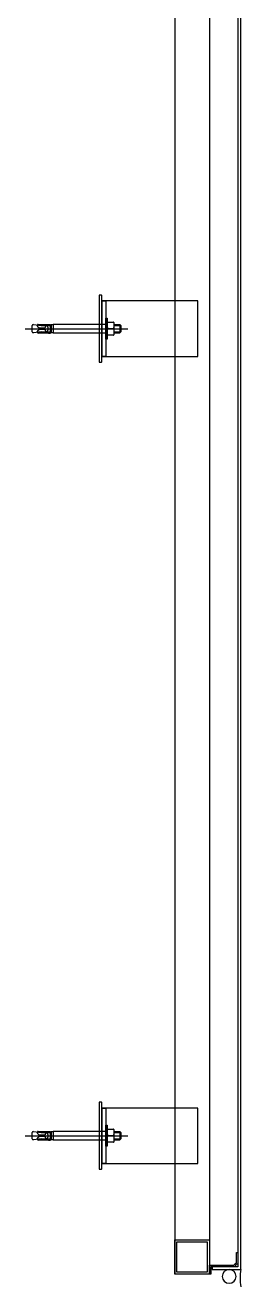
# Model space of a CAD drawing. Header units: millimetres. Extents: x 19868 to 801382, y -4805 to 85279.
# Drawn here: x 535128 to 535438, y 47549 to 49369 of the extents above; entities that cross this region are included whole.
import ezdxf

# ---------------------------------------------------------------- set-up
doc = ezdxf.new("R2010")
doc.units = ezdxf.units.MM
doc.header["$LTSCALE"] = 250
doc.layers.add('A-ETC-8', color=8, linetype='Continuous')
doc.layers.add('A-FIN', color=6, linetype='Continuous')

# ---------------------------------------------------------------- blocks, each defined once
blk = doc.blocks.new('A$Cae507117')
at = {"layer": 'A-ETC-8'}
for points in [[(-50, 0), (-50, -50), (0, -50), (0, 0)], [(-46.8, -3.2), (-46.8, -46.8), (-3.2, -46.8), (-3.2, -3.2)]]:
    blk.add_lwpolyline(points, close=True, dxfattribs=at)
blk = doc.blocks.new('너트 M12')
for p, q in [((-9, 0), (9, 0)), ((-9.5, -9), (-9.5, -0.5)), ((9, -9.5), (-9, -9.5)), ((0, -8.3), (0, -1.2)), ((9.5, -0.5), (9.5, -9))]:
    blk.add_line(p, q)
for centre, start, end in [((-9, -0.5), 90, 180), ((-9, -9), 180, 270), ((9, -0.5), 0, 90), ((9, -9), 270, 0)]:
    blk.add_arc(centre, 0.5, start, end)
at = {"extrusion": (0, 0, -1)}
for centre, major_axis, ratio, start_param, end_param in [((-4.8, -0.9), (-4.75, 0.31), 0.185359, -0.024388, 3.141593), ((4.8, -0.9), (4.75, 0.31), 0.185108, 3.141593, 6.30754), ((-4.8, -8.6), (4.75, 0.31), 0.187111, 0, 3.166211), ((4.8, -8.6), (-4.75, 0.31), 0.185991, 3.117121, 6.283185)]:
    blk.add_ellipse(centre, major_axis=major_axis, ratio=ratio, start_param=start_param, end_param=end_param, dxfattribs=at)

msp = doc.modelspace()

# ---------------------------------------------------------------- linework, layer by layer
at = {"layer": 'A-ETC-8'}
for p, q in [((535343.2, 50245.3), (535343.2, 47566.9)), ((535393.2, 50245.3), (535393.2, 47566.9)), ((535138.2, 48927), (535138.2, 48936)), ((535139.7, 48937.5), (535140.2, 48937.5)), ((535140.2, 48937.5), (535151.2, 48936)), ((535145.6, 48935), (535145.6, 48936.7)), ((535146.6, 48937.7), (535161.6, 48937.7)), ((535151.2, 48936), (535165.2, 48936)), ((535161.6, 48937.7), (535164.6, 48937.7)), ((535164.6, 48925.2), (535164.6, 48937.7)), ((535165.2, 48937.5), (535165.2, 48925.5)), ((535165.2, 48937.5), (535168.2, 48937.5)), ((535168.2, 48937.5), (535168.2, 48925.5)), ((535244.2, 48937.5), (535168.2, 48937.5)), ((535255.5, 48936), (535265.7, 48936)), ((535255.7, 48937.5), (535264.2, 48937.5)), ((535264.2, 48937.5), (535264.2, 48925.5)), ((535265.7, 48936), (535264.2, 48937.5)), ((535265.7, 48936), (535265.7, 48927)), ((535128.2, 48931.5), (535275.7, 48931.5)), ((535140.2, 48925.5), (535139.7, 48925.5)), ((535151.2, 48927), (535140.2, 48925.5)), ((535145.6, 48926.2), (535145.6, 48927.9)), ((535146.1, 48934.2), (535147.9, 48933)), ((535146.1, 48928.7), (535147.9, 48929.9)), ((535161.6, 48925.2), (535146.6, 48925.2)), ((535156.1, 48932.5), (535149.5, 48932.5)), ((535156.1, 48930.5), (535149.5, 48930.5)), ((535151.2, 48927), (535165.2, 48927)), ((535156.6, 48933.5), (535156.6, 48933)), ((535156.6, 48930), (535156.6, 48929.5)), ((535160.6, 48933.5), (535160.6, 48929.5)), ((535161.6, 48925.2), (535164.6, 48925.2)), ((535168.2, 48925.5), (535165.2, 48925.5)), ((535168.2, 48925.5), (535244.2, 48925.5)), ((535255.7, 48927), (535265.7, 48927)), ((535255.7, 48925.5), (535264.2, 48925.5)), ((535265.7, 48927), (535264.2, 48925.5)), ((535138.2, 47762.4), (535138.2, 47771.4)), ((535139.7, 47772.9), (535140.2, 47772.9)), ((535140.2, 47772.9), (535151.2, 47771.4)), ((535145.6, 47770.5), (535145.6, 47772.2)), ((535146.6, 47773.2), (535161.6, 47773.2)), ((535151.2, 47771.4), (535165.2, 47771.4)), ((535161.6, 47773.2), (535164.6, 47773.2)), ((535164.6, 47760.7), (535164.6, 47773.2)), ((535165.2, 47772.9), (535165.2, 47760.9)), ((535165.2, 47772.9), (535168.2, 47772.9)), ((535168.2, 47772.9), (535168.2, 47760.9)), ((535244.2, 47772.9), (535168.2, 47772.9)), ((535255.5, 47771.4), (535265.7, 47771.4)), ((535255.7, 47772.9), (535264.2, 47772.9)), ((535264.2, 47772.9), (535264.2, 47760.9)), ((535265.7, 47771.4), (535264.2, 47772.9)), ((535265.7, 47771.4), (535265.7, 47762.4)), ((535128.2, 47766.9), (535275.7, 47766.9)), ((535140.2, 47760.9), (535139.7, 47760.9)), ((535151.2, 47762.4), (535140.2, 47760.9)), ((535145.6, 47761.7), (535145.6, 47763.4)), ((535146.1, 47769.6), (535147.9, 47768.4)), ((535146.1, 47764.2), (535147.9, 47765.4)), ((535161.6, 47760.7), (535146.6, 47760.7)), ((535156.1, 47767.9), (535149.5, 47767.9)), ((535156.1, 47765.9), (535149.5, 47765.9)), ((535151.2, 47762.4), (535165.2, 47762.4)), ((535156.6, 47768.9), (535156.6, 47768.4)), ((535156.6, 47765.4), (535156.6, 47764.9)), ((535160.6, 47768.9), (535160.6, 47764.9)), ((535161.6, 47760.7), (535164.6, 47760.7)), ((535168.2, 47760.9), (535165.2, 47760.9)), ((535168.2, 47760.9), (535244.2, 47760.9)), ((535255.7, 47762.4), (535265.7, 47762.4)), ((535255.7, 47760.9), (535264.2, 47760.9)), ((535265.7, 47762.4), (535264.2, 47760.9))]:
    msp.add_line(p, q, dxfattribs=at)
for points in [[(535238.2, 48884), (535238.2, 48979, 0.414214), (535237.2, 48980), (535234.7, 48980), (535234.7, 48883), (535237.2, 48883, 0.414214)], [(535238.2, 47719.4), (535238.2, 47814.4, 0.414214), (535237.2, 47815.4), (535234.7, 47815.4), (535234.7, 47718.4), (535237.2, 47718.4, 0.414214)], [(535430.2, 47577.9), (535395.2, 47577.9), (535395.2, 47566.9), (535393.2, 47566.9), (535393.2, 47579.9), (535428.6, 47579.9, -0.226541), (535432.2, 47583.6), (535432.2, 47598.3), (535434.2, 47598.3), (535434.2, 47581.9, 0.414214)]]:
    msp.add_lwpolyline(points, format="xyb", close=True, dxfattribs=at)
for points in [[(535376.7, 48971.5), (535238.2, 48971.5), (535238.2, 48891.5), (535376.7, 48891.5)], [(535238.2, 48971.5), (535244.2, 48971.5), (535244.2, 48891.5), (535238.2, 48891.5)], [(535244.2, 48916.5), (535244.2, 48946.5), (535246.2, 48946.5), (535246.2, 48916.5)], [(535376.7, 47806.9), (535238.2, 47806.9), (535238.2, 47726.9), (535376.7, 47726.9)], [(535238.2, 47806.9), (535244.2, 47806.9), (535244.2, 47726.9), (535238.2, 47726.9)], [(535244.2, 47751.9), (535244.2, 47781.9), (535246.2, 47781.9), (535246.2, 47751.9)]]:
    msp.add_lwpolyline(points, close=True, dxfattribs=at)
for centre, radius, start, end in [((535139.7, 48936), 1.5, 90, 180), ((535146.6, 48936.7), 1, 90, 180), ((535158.6, 48933.5), 2, 90, 180), ((535158.6, 48933.5), 2, 0, 90), ((535139.7, 48927), 1.5, 180, 270), ((535146.6, 48935), 1, 180, 236.3099), ((535146.6, 48927.9), 1, 123.6901, 180), ((535146.6, 48926.2), 1, 180, 270), ((535149.5, 48935.5), 3, 236.3099, 270), ((535149.5, 48927.5), 3, 90, 123.6901), ((535156.1, 48933), 0.5, 270, 0), ((535156.1, 48930), 0.5, 0, 90), ((535158.6, 48929.5), 2, 180, 270), ((535158.6, 48929.5), 2, 270, 0), ((535139.7, 47771.4), 1.5, 90, 180), ((535146.6, 47772.2), 1, 90, 180), ((535146.6, 47770.5), 1, 180, 236.3099), ((535158.6, 47768.9), 2, 90, 180), ((535158.6, 47768.9), 2, 0, 90), ((535139.7, 47762.4), 1.5, 180, 270), ((535146.6, 47763.4), 1, 123.6901, 180), ((535146.6, 47761.7), 1, 180, 270), ((535149.5, 47770.9), 3, 236.3099, 270), ((535149.5, 47762.9), 3, 90, 123.6901), ((535156.1, 47768.4), 0.5, 270, 0), ((535156.1, 47765.4), 0.5, 0, 90), ((535158.6, 47764.9), 2, 180, 270), ((535158.6, 47764.9), 2, 270, 0), ((535534.6, 47561.4), 97.2, 172.6148, 187.3852)]:
    msp.add_arc(centre, radius, start, end, dxfattribs=at)
at = {"layer": 'A-ETC-8', "extrusion": (0, 0, -1)}
msp.add_ellipse((535421.7, 47563.9), major_axis=(-10, 0), ratio=0.999542, dxfattribs=at)
at = {"layer": 'A-FIN'}
msp.add_lwpolyline([(535397.2, 47577.9), (535397.2, 47573.9), (535438.2, 47573.9), (535438.2, 50264), (535397.2, 50264), (535397.2, 50260), (535434.2, 50260), (535434.2, 47577.9), (535397.2, 47577.9)], close=True, dxfattribs=at)

# ---------------------------------------------------------------- block references
at = {"layer": 'A-ETC-8', "rotation": 90.00000000000001}
for p in [(535246.2, 48931.5), (535246.2, 47766.9)]:
    msp.add_blockref('너트 M12', p, dxfattribs=at)
at = {"layer": 'A-ETC-8', "xscale": -1}
msp.add_blockref('A$Cae507117', (535343.2, 47616.9), dxfattribs=at)

doc.saveas('drawing.dxf')
